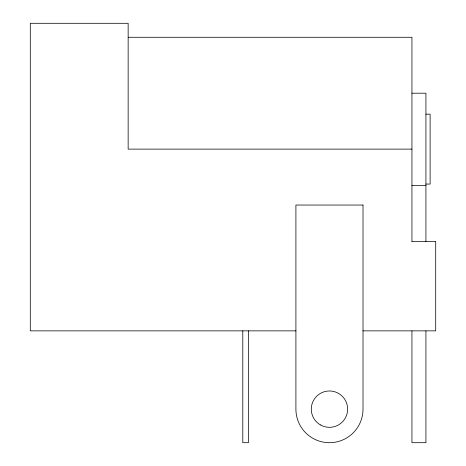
<?xml version="1.0" encoding="UTF-8"?>
<svg xmlns="http://www.w3.org/2000/svg" width="466" height="466" viewBox="0 0 466 466"><rect width="100%" height="100%" fill="white"/><g stroke="black" fill="none" stroke-linecap="round" stroke-linejoin="round"><path stroke-width="0.7" d="M128.15 37.28L411.944 37.28L411.944 241.487M411.944 93.2L425.924 93.2L425.924 241.487M425.924 114.17L430.118 114.17L430.118 184.07L425.924 184.07M411.944 149.12L128.15 149.12L128.15 23.3L30.29 23.3L30.29 330.86L295.962 330.86M411.944 185.538L425.924 185.538M411.944 241.388L435.71 241.388L435.71 330.86L362.921 330.86M425.924 330.86L425.924 442.7L411.944 442.7L411.944 330.86M248.378 330.819L248.378 442.7L242.786 442.7L242.786 330.819M363.014 205.04L295.91 205.04L295.91 409.148A33.552 33.552 0 0 0 329.462 442.7A33.552 33.552 0 0 0 363.014 409.148L363.014 205.04M320.375 424.887A18.174 18.174 0 0 0 347.636 409.148A18.174 18.174 0 0 0 320.375 393.409A18.174 18.174 0 0 0 320.375 424.887"/></g></svg>
